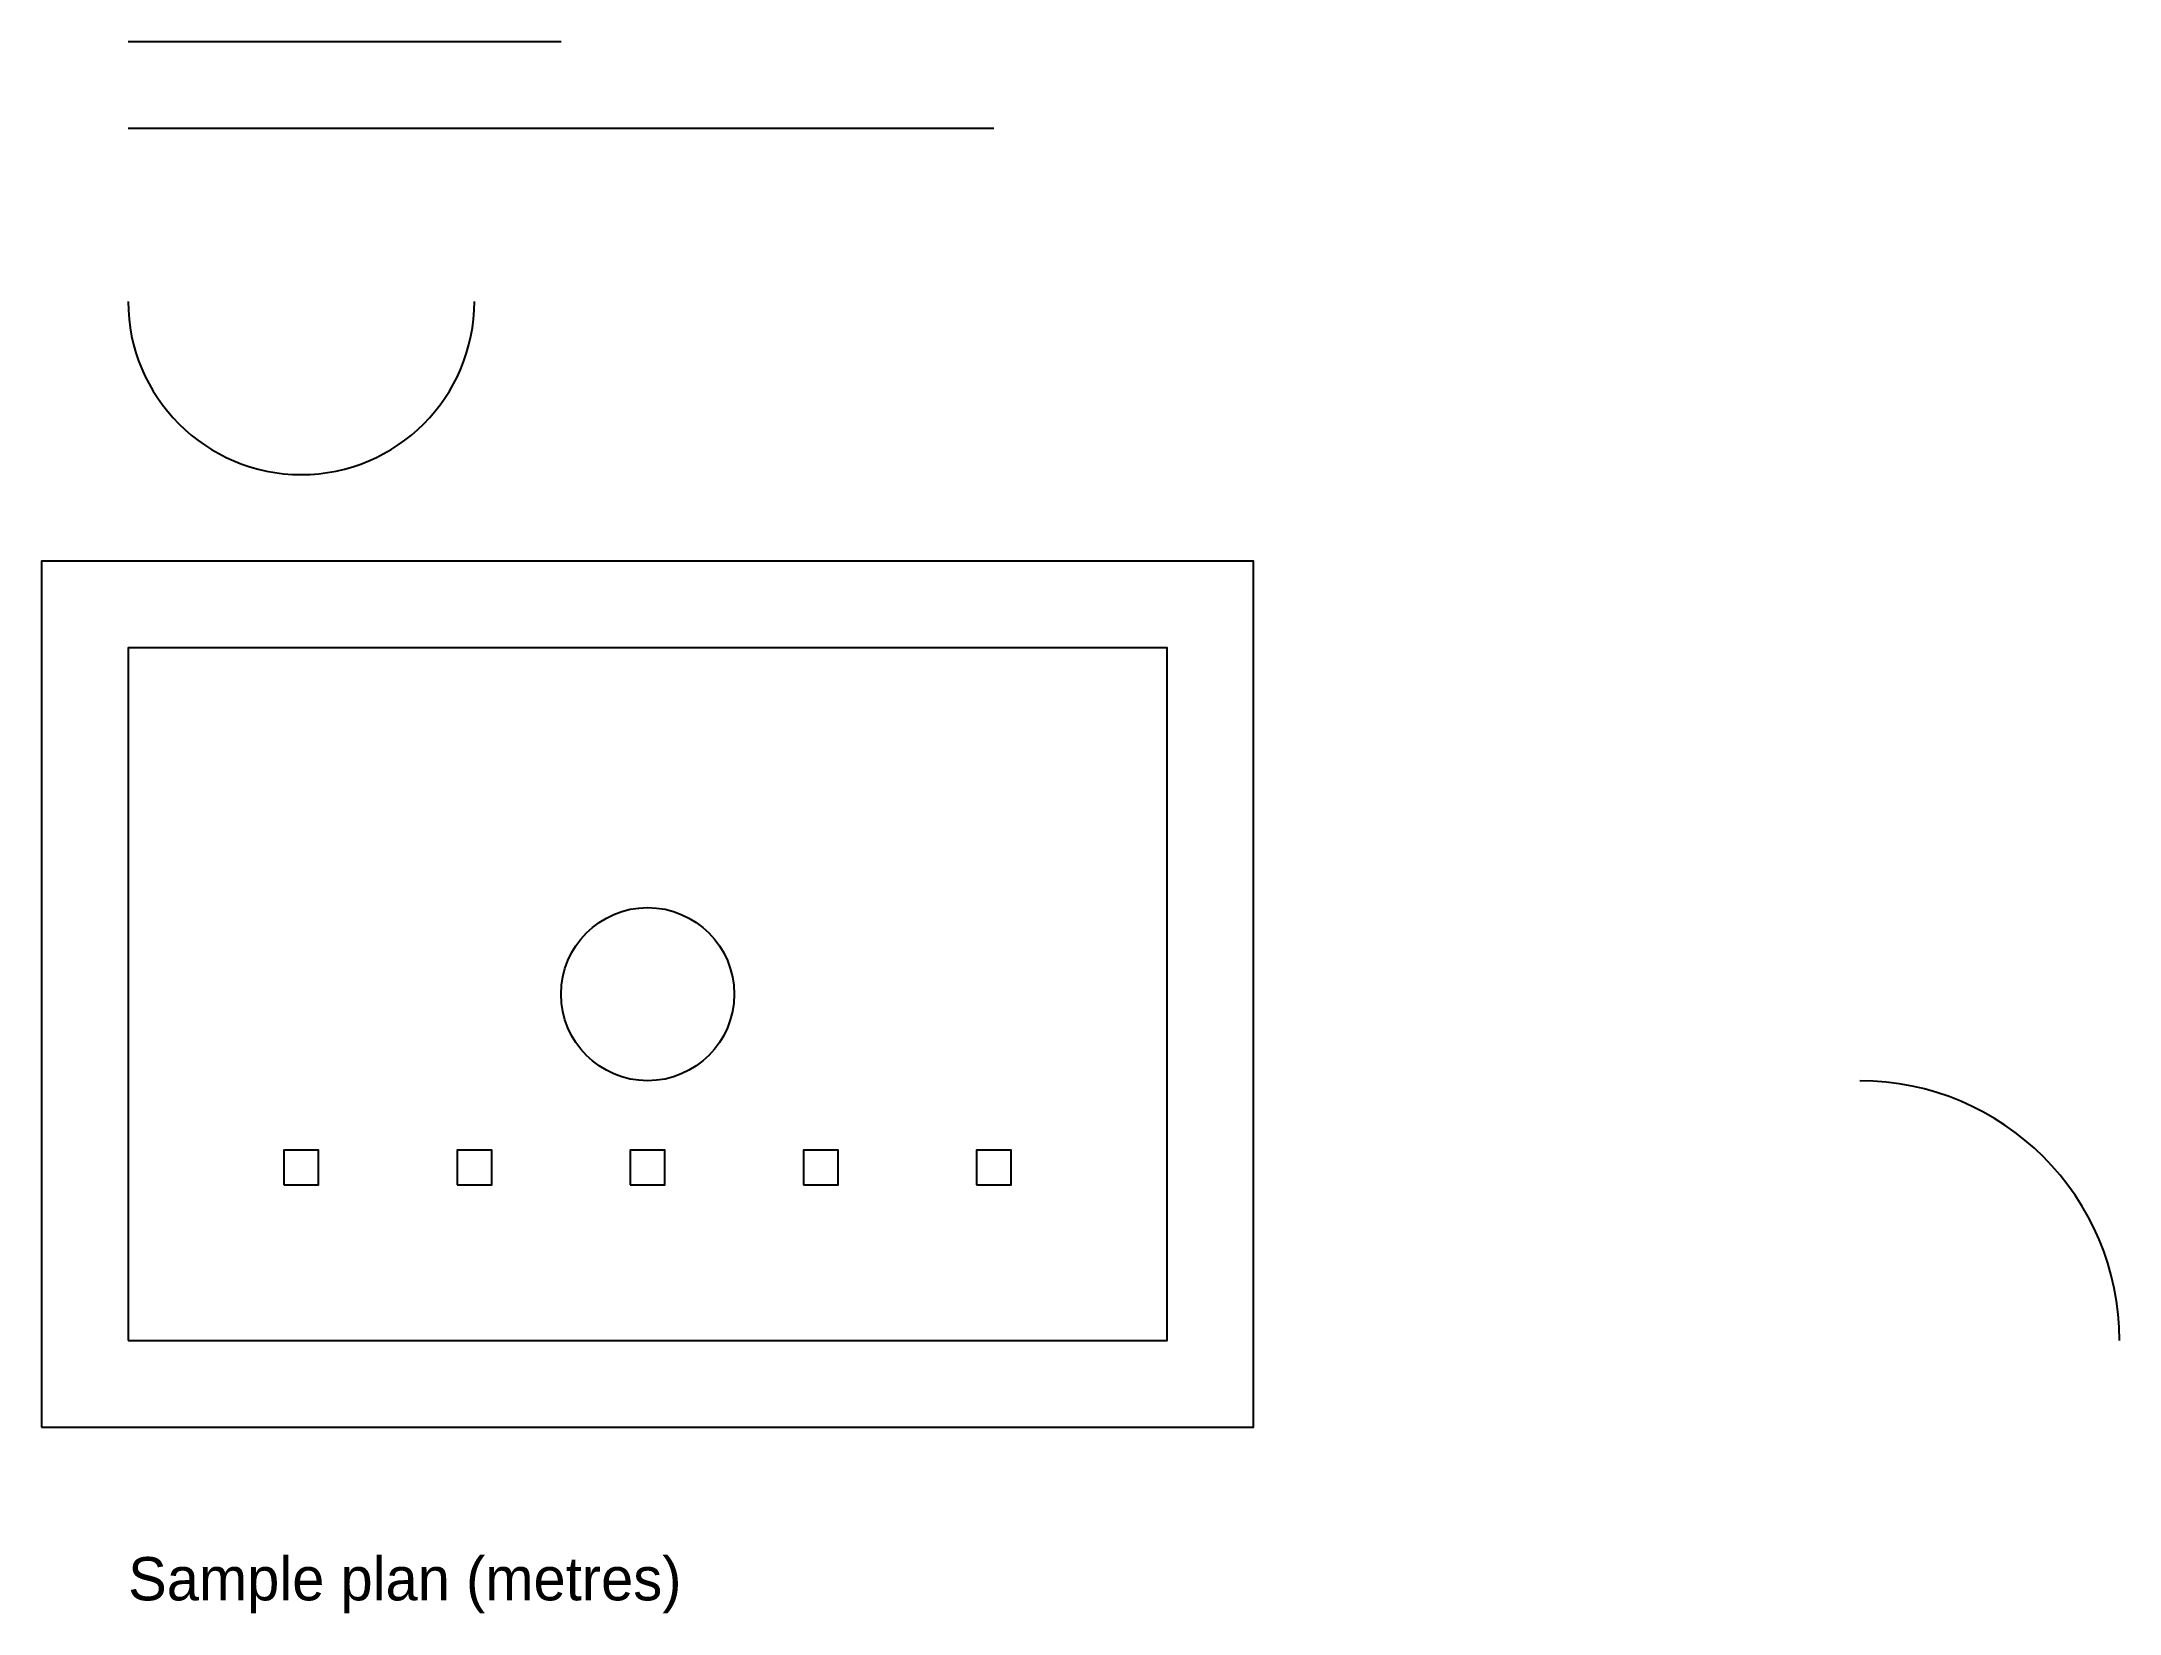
# Model space of a CAD drawing. Header units: metres. Extents: x -1 to 23, y -3.2 to 15.
import ezdxf

# ---------------------------------------------------------------- set-up
doc = ezdxf.new("R2010")
doc.units = ezdxf.units.M
for name, color, linetype in [('COLUMNS', 5, 'Continuous'), ('PIPES', 2, 'Continuous'), ('SLAB', 3, 'Continuous'), ('TEXT', 7, 'Continuous'), ('WALLS', 1, 'Continuous')]:
    doc.layers.add(name, color=color, linetype=linetype)

# ---------------------------------------------------------------- blocks, each defined once
blk = doc.blocks.new('COLUMN')
blk.add_lwpolyline([(-0.2, -0.2), (0.2, -0.2), (0.2, 0.2), (-0.2, 0.2)], close=True)

msp = doc.modelspace()

# ---------------------------------------------------------------- linework, layer by layer
at = {"layer": 'COLUMNS'}
msp.add_circle((6, 4), 1, dxfattribs=at)
at = {"layer": 'PIPES'}
for p, q in [((0, 15), (5, 15)), ((0, 14), (10, 14))]:
    msp.add_line(p, q, dxfattribs=at)
msp.add_lwpolyline([(0, 12, 1), (4, 12)], format="xyb", dxfattribs=at)
msp.add_arc((20, 0), 3, 0, 90, dxfattribs=at)
at = {"layer": 'SLAB'}
msp.add_lwpolyline([(-1, -1), (13, -1), (13, 9), (-1, 9)], close=True, dxfattribs=at)
at = {"layer": 'WALLS'}
msp.add_lwpolyline([(0, 0), (12, 0), (12, 8), (0, 8)], close=True, dxfattribs=at)

# ---------------------------------------------------------------- block references
at = {"layer": 'COLUMNS'}
for p in [(2, 2), (4, 2), (6, 2), (8, 2), (10, 2)]:
    msp.add_blockref('COLUMN', p, dxfattribs=at)

# ---------------------------------------------------------------- texts
at = {"layer": 'TEXT'}
msp.add_text('Sample plan (metres)', height=0.5, dxfattribs=at).set_placement((0, -3))

doc.saveas('drawing.dxf')
